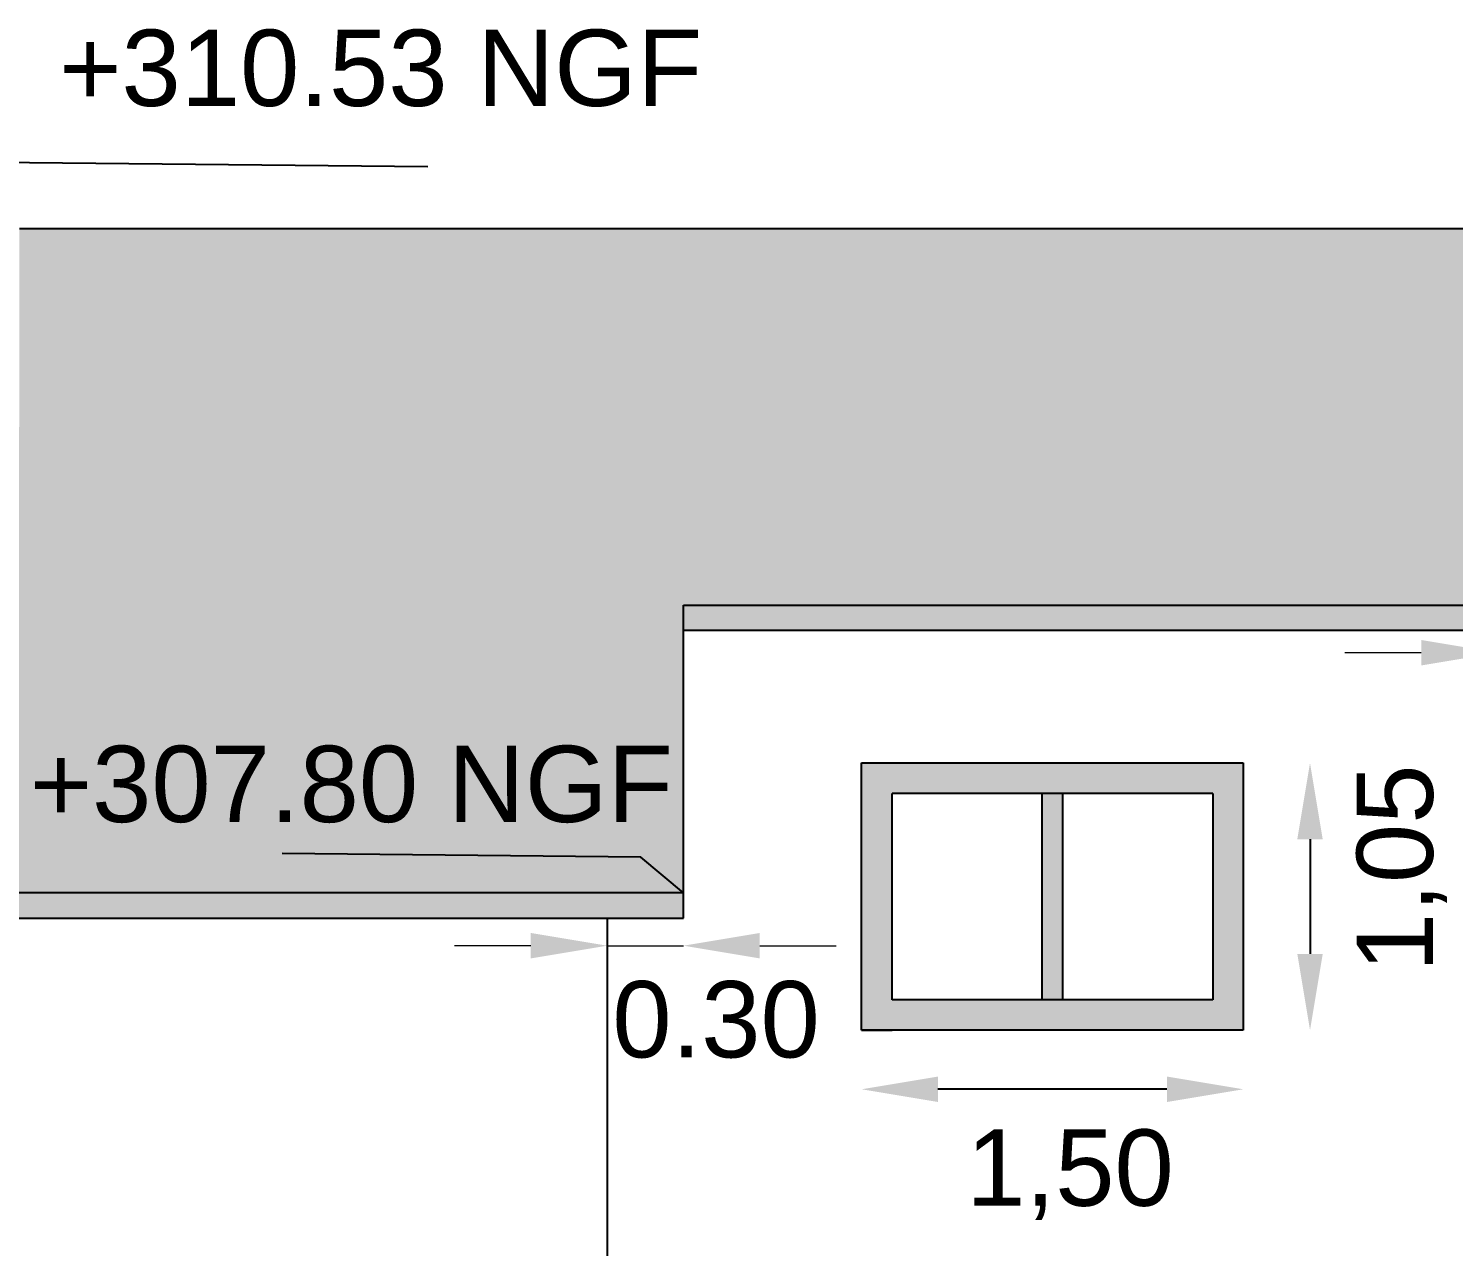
# Model space of a CAD drawing. Header units: millimetres. Extents: x 1514 to 1688, y 984 to 1013.
# Drawn here: x 1530.78 to 1536.38, y 1007.99 to 1012.78 of the extents above; entities that cross this region are included whole.
import ezdxf

# ---------------------------------------------------------------- set-up
doc = ezdxf.new("R2010")
doc.units = ezdxf.units.MM
for name, color, linetype in [('Cotations', 1, 'Continuous'), ('Cotations2', 7, 'Continuous'), ('Menuiseries', 7, 'Continuous'), ('Murs', 7, 'Continuous'), ('Surf Toiture', 12, 'Continuous'), ('Toiture', 7, 'Continuous')]:
    doc.layers.add(name, color=color, linetype=linetype)
doc.layers.add('Débord toiture', color=7, linetype='Continuous', true_color=0x171717)
doc.layers.add('Surf Menuiserie', color=7, linetype='Continuous', true_color=0x171717)
doc.styles.get("Standard").update_dxf_attribs({"font": 'arial.ttf'})
doc.dimstyles.new('ISO-25', dxfattribs={"dimtxt": 2.5, "dimasz": 2.5, "dimexe": 1.25, "dimexo": 0.625, "dimtad": 1, "dimtxsty": 'Standard', "dimcen": 2.5, "dimadec": 0, "dimazin": 0, "dimtfac": 1, "dimtmove": 0, "dimatfit": 3, "dimfxl": 1, "dimarcsym": 0})

# ---------------------------------------------------------------- blocks, each defined once
blk = doc.blocks.new('*D20')
at = {"layer": 'Cotations2', "color": 0, "lineweight": -2, "transparency": 16777216}
blk.add_line((1535.8141, 1009.5933), (1535.8141, 1009.1433), dxfattribs=at)
at = {"layer": 'Cotations2', "color": 0, "transparency": 16777216}
for points in [[(1535.7641, 1009.5933), (1535.8641, 1009.5933), (1535.8141, 1009.8933)], [(1535.7641, 1009.1433), (1535.8641, 1009.1433), (1535.8141, 1008.8433)]]:
    blk.add_solid(points, dxfattribs=at)
at = {"layer": 'Defpoints', "color": 0, "transparency": 16777216}
for p in [(1535.5516, 1009.8933), (1535.5516, 1008.8433), (1535.8141, 1008.8433)]:
    blk.add_point(p, dxfattribs=at)
at = {"layer": 'Cotations2', "color": 0, "transparency": 16777216, "insert": (1536.175, 1009.4797), "char_height": 0.3, "attachment_point": 5, "rotation": 90}
blk.add_mtext('1,05', dxfattribs=at)
blk = doc.blocks.new('*D21')
at = {"layer": 'Cotations2', "color": 0, "lineweight": -2, "transparency": 16777216}
blk.add_line((1535.2516, 1008.6113), (1534.3516, 1008.6113), dxfattribs=at)
at = {"layer": 'Cotations2', "color": 0, "transparency": 16777216}
for points in [[(1534.3516, 1008.6613), (1534.3516, 1008.5613), (1534.0516, 1008.6113)], [(1535.2516, 1008.6613), (1535.2516, 1008.5613), (1535.5516, 1008.6113)]]:
    blk.add_solid(points, dxfattribs=at)
at = {"layer": 'Defpoints', "color": 0, "transparency": 16777216}
for p in [(1534.0516, 1008.8433), (1535.5516, 1008.8433), (1534.0516, 1008.6113)]:
    blk.add_point(p, dxfattribs=at)
at = {"layer": 'Cotations2', "color": 0, "transparency": 16777216, "insert": (1534.8709, 1008.2755), "char_height": 0.3, "attachment_point": 5}
blk.add_mtext('1,50', dxfattribs=at)
blk = doc.blocks.new('*D47')
at = {"layer": 'Cotations2', "color": 0, "lineweight": 5, "transparency": 16777216}
for p, q in [((1536.2516, 1010.3263), (1535.9516, 1010.3263)), ((1536.5516, 1010.3263), (1536.8516, 1010.3263)), ((1537.1516, 1010.3263), (1537.4516, 1010.3263))]:
    blk.add_line(p, q, dxfattribs=at)
at = {"layer": 'Cotations2', "color": 0, "transparency": 16777216}
for points in [[(1536.2516, 1010.3763), (1536.2516, 1010.2763), (1536.5516, 1010.3263)], [(1537.1516, 1010.3763), (1537.1516, 1010.2763), (1536.8516, 1010.3263)]]:
    blk.add_solid(points, dxfattribs=at)
at = {"layer": 'Defpoints', "color": 0, "transparency": 16777216}
for p in [(1536.5516, 1010.4133), (1536.8516, 1010.4133), (1536.8516, 1010.3263)]:
    blk.add_point(p, dxfattribs=at)
at = {"layer": 'Cotations2', "color": 0, "transparency": 16777216, "insert": (1536.9852, 1010.0427), "char_height": 0.3, "attachment_point": 5}
blk.add_mtext('0.30', dxfattribs=at)
blk = doc.blocks.new('*D48')
at = {"layer": 'Cotations2', "color": 0, "lineweight": 5, "transparency": 16777216}
for p, q in [((1532.7516, 1009.1754), (1532.4516, 1009.1754)), ((1533.0516, 1009.1754), (1533.3516, 1009.1754)), ((1533.6516, 1009.1754), (1533.9516, 1009.1754))]:
    blk.add_line(p, q, dxfattribs=at)
at = {"layer": 'Cotations2', "color": 0, "transparency": 16777216}
for points in [[(1532.7516, 1009.2254), (1532.7516, 1009.1254), (1533.0516, 1009.1754)], [(1533.6516, 1009.2254), (1533.6516, 1009.1254), (1533.3516, 1009.1754)]]:
    blk.add_solid(points, dxfattribs=at)
at = {"layer": 'Defpoints', "color": 0, "transparency": 16777216}
for p in [(1533.0516, 1009.2833), (1533.3516, 1009.2833), (1533.3516, 1009.1754)]:
    blk.add_point(p, dxfattribs=at)
at = {"layer": 'Cotations2', "color": 0, "transparency": 16777216, "insert": (1533.4797, 1008.8842), "char_height": 0.3, "attachment_point": 5}
blk.add_mtext('0.30', dxfattribs=at)

msp = doc.modelspace()

# ---------------------------------------------------------------- hatches: boundary and pattern name
at = {"layer": 'Cotations', "transparency": 33554687}
h = msp.add_hatch(color=256, dxfattribs=at)
h.dxf.hatch_style = 1
h.paths.add_polyline_path([(1533.1843, 1009.5238), (1533.3516, 1009.3833), (1533.3516, 1009.5222)])
at = {"layer": 'Débord toiture', "true_color": 0x1c1c1c}
h = msp.add_hatch(color=250, dxfattribs=at)
h.dxf.hatch_style = 1
h.paths.add_polyline_path([(1524.8516, 1010.5133), (1521.3516, 1010.5133), (1521.3516, 1010.4133), (1524.8516, 1010.4133)])
h.paths.add_polyline_path([(1533.3516, 1009.3833), (1524.8516, 1009.3833), (1524.8516, 1009.2833), (1533.3516, 1009.2833)])
h.paths.add_polyline_path([(1536.8516, 1010.5133), (1533.3516, 1010.5133), (1533.3516, 1010.4133), (1536.8516, 1010.4133)])
at = {"layer": 'Surf Menuiserie', "true_color": 0x1c1c1c}
h = msp.add_hatch(color=250, dxfattribs=at)
h.dxf.hatch_style = 1
h.paths.add_polyline_path([(1528.7816, 1006.7833), (1528.6716, 1006.7833), (1528.6716, 1004.8533), (1528.7816, 1004.8533)])
h.paths.add_polyline_path([(1528.7816, 1008.9333), (1528.6716, 1008.9333), (1528.6716, 1007.9033), (1528.7816, 1007.9033)])
h.paths.add_polyline_path([(1527.4316, 1008.9333), (1527.3216, 1008.9333), (1527.3216, 1007.9033), (1527.4316, 1007.9033)])
h.paths.add_polyline_path([(1535.7016, 1006.8933), (1533.9016, 1006.8933), (1533.9016, 1004.7433), (1534.0116, 1004.7433), (1535.7016, 1004.7433)])
h.paths.add_polyline_path([(1535.5916, 1006.7833), (1535.5916, 1004.8533), (1534.0116, 1004.8533), (1534.0116, 1006.7833)], flags=16)
h.paths.add_polyline_path([(1534.8416, 1006.7833), (1534.7616, 1006.7833), (1534.7616, 1004.8533), (1534.8416, 1004.8533)], flags=0)
h.paths.add_polyline_path([(1532.2516, 1006.8933), (1531.1916, 1006.8933), (1531.1916, 1006.8133), (1531.1916, 1004.7433), (1531.2716, 1004.7433), (1531.2716, 1006.8133), (1532.1716, 1006.8133), (1532.1716, 1004.7433), (1532.2516, 1004.7433)])
h.paths.add_polyline_path([(1535.5516, 1009.8933), (1534.0516, 1009.8933), (1534.0516, 1008.8433), (1534.1716, 1008.8433), (1535.5516, 1008.8433)])
h.paths.add_polyline_path([(1535.4316, 1009.7733), (1535.4316, 1008.9633), (1534.1716, 1008.9633), (1534.1716, 1009.7733)], flags=16)
h.paths.add_polyline_path([(1534.8416, 1009.7733), (1534.7616, 1009.7733), (1534.7616, 1008.9633), (1534.8416, 1008.9633)], flags=0)
h = msp.add_hatch(color=250, dxfattribs=at)
h.dxf.hatch_style = 1
h.paths.add_polyline_path([(1531.8134, 1006.4456), (1531.498, 1006.4456), (1531.498, 1006.1246), (1531.8134, 1006.1246)])
h.paths.add_polyline_path([(1531.9444, 1006.5765), (1531.6944, 1006.5765), (1531.6944, 1006.4456), (1531.8134, 1006.4456), (1531.8134, 1006.3505), (1531.9444, 1006.3505)])
h.paths.add_polyline_path([(1531.6944, 1005.9163), (1531.498, 1005.9163), (1531.498, 1005.688), (1531.6944, 1005.688)])
h.paths.add_polyline_path([(1531.9444, 1005.7942), (1531.6944, 1005.7942), (1531.6944, 1005.688), (1531.6279, 1005.688), (1531.6279, 1005.4921), (1531.9444, 1005.4921)])
h.paths.add_polyline_path([(1531.9335, 1005.3428), (1531.6835, 1005.3428), (1531.6835, 1005.1169), (1531.9335, 1005.1169)])
h.paths.add_polyline_path([(1531.6835, 1005.212), (1531.4871, 1005.212), (1531.4871, 1004.8909), (1531.8026, 1004.8909), (1531.8026, 1005.1169), (1531.6835, 1005.1169)])
h.paths.add_polyline_path([(1534.8416, 1009.7733), (1534.7616, 1009.7733), (1534.7616, 1008.9633), (1534.8416, 1008.9633)])
at = {"layer": 'Surf Toiture', "transparency": 33554508}
h = msp.add_hatch(color=256, dxfattribs=at)
h.dxf.hatch_style = 1
h.paths.add_polyline_path([(1533.3516, 1010.5133), (1536.8516, 1010.5133), (1536.8516, 1011.9933), (1530.7416, 1011.9933), (1530.7416, 1011.2133), (1530.4416, 1011.2133), (1530.4416, 1011.9933), (1521.3516, 1011.9933), (1521.3516, 1010.5133), (1524.8516, 1010.5133), (1524.8516, 1009.3833), (1533.3516, 1009.3833)])

# ---------------------------------------------------------------- linework, layer by layer
at = {"layer": 'Cotations'}
for p, q in [((1530.5743, 1012.2538), (1532.3469, 1012.2367)), ((1533.3516, 1009.3833), (1533.3516, 1009.943)), ((1533.1843, 1009.5238), (1531.7738, 1009.5374)), ((1533.3516, 1009.3833), (1533.1843, 1009.5238))]:
    msp.add_line(p, q, dxfattribs=at)
at = {"layer": 'Menuiseries'}
for p, q in [((1534.0516, 1008.8433), (1534.0516, 1009.8933)), ((1534.0516, 1009.8933), (1535.5516, 1009.8933)), ((1535.5516, 1009.8933), (1535.5516, 1008.8433)), ((1534.1716, 1008.9633), (1534.1716, 1009.7733)), ((1535.4316, 1009.7733), (1534.1716, 1009.7733)), ((1534.7616, 1008.9633), (1534.7616, 1009.7733)), ((1534.8416, 1009.7733), (1534.8416, 1008.9633)), ((1535.4316, 1009.7733), (1535.4316, 1008.9633)), ((1535.4316, 1008.9633), (1534.1716, 1008.9633)), ((1534.8416, 1008.9633), (1534.7616, 1008.9633)), ((1535.5516, 1008.8433), (1534.0516, 1008.8433)), ((1534.0516, 1008.8433), (1534.1716, 1008.8433))]:
    msp.add_line(p, q, dxfattribs=at)
at = {"layer": 'Murs'}
msp.add_line((1533.0516, 1009.2833), (1533.0516, 1004.5833), dxfattribs=at)
at = {"layer": 'Toiture'}
for p, q in [((1530.7416, 1011.9933), (1536.8516, 1011.9933)), ((1533.3516, 1009.3833), (1533.3516, 1010.5133)), ((1533.3516, 1010.5133), (1536.8516, 1010.5133)), ((1536.8516, 1010.4133), (1533.3516, 1010.4133)), ((1533.3516, 1009.3833), (1524.8516, 1009.3833)), ((1533.3516, 1009.2833), (1533.3516, 1009.3833)), ((1524.8516, 1009.2833), (1533.3516, 1009.2833))]:
    msp.add_line(p, q, dxfattribs=at)

# ---------------------------------------------------------------- texts
at = {"layer": 'Cotations', "char_height": 0.3, "attachment_point": 1}
for s, width, heights, insert in [('+310.53 NGF', 3.019042, [0.4237], (1530.898, 1012.7742)), ('+307.80 NGF', 2.936615, [0.4836], (1530.7825, 1009.9609))]:
    msp.add_mtext_dynamic_manual_height_columns(s, width=width, gutter_width=12.5, heights=heights, dxfattribs=dict(at, insert=insert))

# ---------------------------------------------------------------- dimensions: what is measured, and where the dimension line sits
at = {"layer": 'Cotations2'}
for base, p1, p2, override, picture, middle in [((1536.8516, 1010.3263), (1536.5516, 1010.4133), (1536.8516, 1010.4133), {"dimtxt": 0.3, "dimasz": 0.3, "dimzin": 0, "dimdsep": 46, "dimse1": 1, "dimse2": 1, "dimtmove": 2, "dimlwd": 5}, '*D47', (1536.9852, 1010.0427)), ((1533.3516, 1009.1754), (1533.0516, 1009.2833), (1533.3516, 1009.2833), {"dimtxt": 0.3, "dimasz": 0.3, "dimzin": 0, "dimdsep": 46, "dimse1": 1, "dimse2": 1, "dimtmove": 2, "dimlwd": 5}, '*D48', (1533.4797, 1008.8842)), ((1534.0516, 1008.6113), (1535.5516, 1008.8433), (1534.0516, 1008.8433), {"dimtxt": 0.3, "dimasz": 0.3, "dimgap": 0, "dimzin": 0, "dimse1": 1, "dimse2": 1, "dimtmove": 2}, '*D21', (1534.8709, 1008.2755))]:
    dim = msp.add_linear_dim(base=base, p1=p1, p2=p2, dimstyle='ISO-25', override=override, dxfattribs=at)
    dim.commit()
    dim.dimension.update_dxf_attribs({"geometry": picture, "text_midpoint": middle, "dimtype": 160})
dim = msp.add_linear_dim(base=(1535.8141, 1008.8433), p1=(1535.5516, 1009.8933), p2=(1535.5516, 1008.8433), angle=90, dimstyle='ISO-25', override={"dimtxt": 0.3, "dimasz": 0.3, "dimgap": 0, "dimzin": 0, "dimse1": 1, "dimse2": 1, "dimtmove": 2}, dxfattribs=at)
dim.commit()
dim.dimension.update_dxf_attribs({"geometry": '*D20', "text_midpoint": (1536.175, 1009.4797), "dimtype": 160})

doc.saveas('drawing.dxf')
